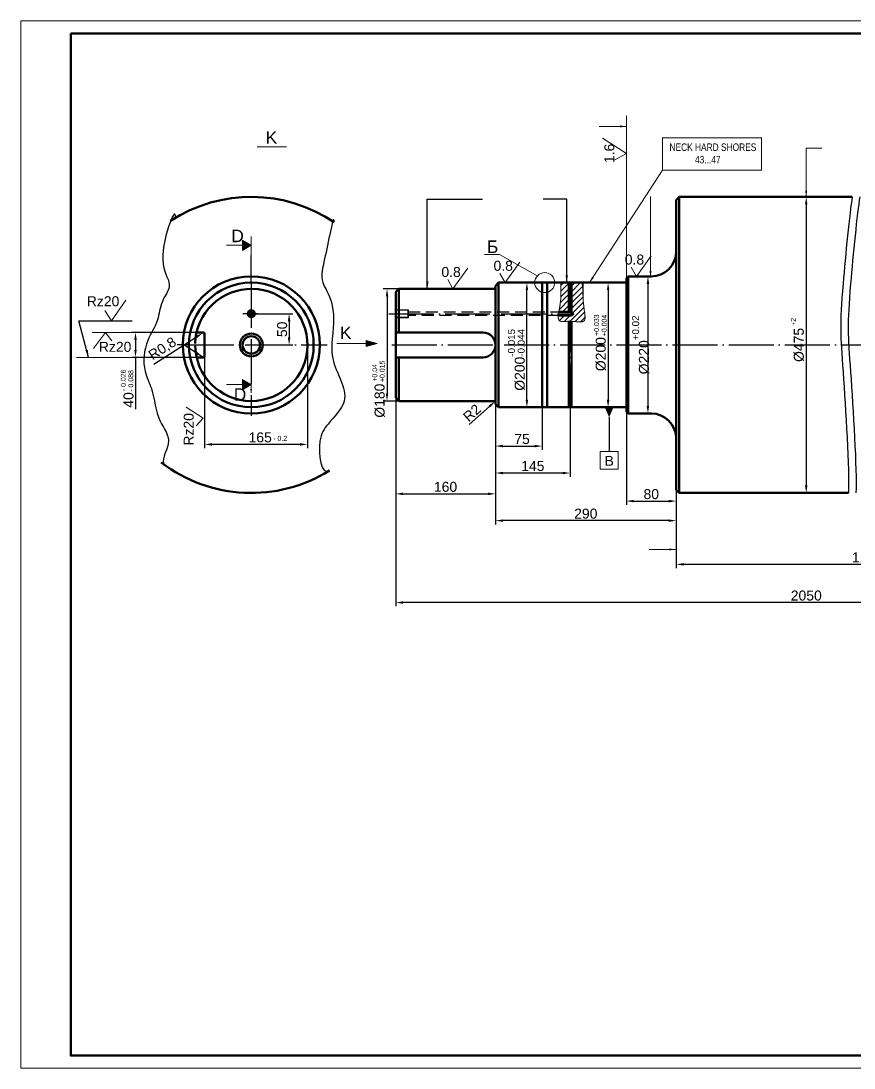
# Model space of a CAD drawing. Header units: millimetres. Extents: x -954 to 34898, y -2134 to 12006.
# Drawn here: x 16702 to 18038, y 483 to 2163 of the extents above; entities that cross this region are included whole.
import ezdxf

# ---------------------------------------------------------------- set-up
doc = ezdxf.new("R2010")
doc.units = ezdxf.units.MM
doc.header["$LTSCALE"] = 3
doc.linetypes.add('ACAD_ISO04W100', pattern=[30, 24, -3, 0, -3])
doc.linetypes.add('DASHED2', pattern=[9.524999999999999, 6.35, -3.175])
for name, color, linetype, lineweight in [('контурная', 7, 'Continuous', 50), ('невидимые', 7, 'DASHED2', 25), ('осевые', 1, 'ACAD_ISO04W100', 25), ('размерные', 7, 'Continuous', 25), ('тонкая', 7, 'Continuous', 20), ('тонкий', 7, 'Continuous', 20)]:
    doc.layers.add(name, color=color, linetype=linetype, lineweight=lineweight)
doc.styles.add('s2v4', font='arial.ttf', dxfattribs={"height": 8})
doc.styles.add('s3v4', font='arial.ttf', dxfattribs={"width": 0.8, "height": 12})
doc.styles.add('s4v4', font='arial.ttf', dxfattribs={"height": 16})
doc.styles.add('s5v4', font='arial.ttf', dxfattribs={"height": 20})
doc.styles.get("Standard").update_dxf_attribs({"font": 'arial.ttf'})
doc.dimstyles.new('s3v4', dxfattribs={"dimtxt": 12, "dimasz": 10, "dimexe": 6, "dimexo": 0, "dimgap": 3, "dimtad": 1, "dimtxsty": 's3v4', "dimcen": 2, "dimclrd": 256, "dimclre": 256, "dimclrt": 256, "dimadec": 0, "dimazin": 0, "dimtfac": 1, "dimtmove": 0, "dimatfit": 3, "dimfxl": 1, "dimlwd": -1, "dimlwe": -1, "dimarcsym": 0})
doc.dimstyles.new('s4v4', dxfattribs={"dimtxt": 16, "dimasz": 12, "dimexe": 6, "dimexo": 0, "dimgap": 3, "dimtad": 1, "dimtxsty": 'Standard', "dimcen": 2.5, "dimadec": 0, "dimazin": 0, "dimtfac": 1, "dimtmove": 0, "dimatfit": 3, "dimfxl": 1, "dimarcsym": 0})

# ---------------------------------------------------------------- blocks, each defined once
blk = doc.blocks.new('*D1402')
at = {"layer": 'Defpoints', "color": 0, "transparency": 16777216}
for p in [(17078.11439667767, 1692.860210498733), (17120.90364601693, 1642.860210498733), (17132.23660223193, 1642.860210498733)]:
    blk.add_point(p, dxfattribs=at)
at = {"layer": 'размерные', "color": 0, "lineweight": -2, "transparency": 16777216}
for p, q in [((17078.11439667767, 1692.860210498733), (17138.23660223193, 1692.860210498733)), ((17132.23660223193, 1680.860210498733), (17132.23660223193, 1654.860210498733)), ((17120.90364601693, 1642.860210498733), (17138.23660223193, 1642.860210498733))]:
    blk.add_line(p, q, dxfattribs=at)
at = {"layer": 'размерные', "color": 0, "transparency": 16777216}
for points in [[(17130.23660223193, 1680.860210498733), (17134.23660223193, 1680.860210498733), (17132.23660223193, 1692.860210498733)], [(17130.23660223193, 1654.860210498733), (17134.23660223193, 1654.860210498733), (17132.23660223193, 1642.860210498733)]]:
    blk.add_solid(points, dxfattribs=at)
at = {"layer": 'размерные', "color": 0, "transparency": 16777216, "insert": (17121.06743442839, 1667.860210498736), "char_height": 16, "attachment_point": 5, "rotation": 90}
blk.add_mtext('50', dxfattribs=at)
blk = doc.blocks.new('*D1403')
at = {"layer": 'Defpoints', "color": 0, "transparency": 16777216}
for p in [(17161.61439667767, 1642.860210498733), (16996.61439667767, 1624.860210498733), (16996.61439667767, 1483.220468311978)]:
    blk.add_point(p, dxfattribs=at)
at = {"layer": 'размерные', "color": 0, "lineweight": -2, "transparency": 16777216}
for p, q in [((17161.61439667767, 1642.860210498733), (17161.61439667767, 1477.220468311978)), ((16996.61439667767, 1624.860210498733), (16996.61439667767, 1477.220468311978)), ((17149.61439667767, 1483.220468311978), (17008.61439667767, 1483.220468311978))]:
    blk.add_line(p, q, dxfattribs=at)
at = {"layer": 'размерные', "color": 0, "transparency": 16777216}
for points in [[(17008.61439667767, 1485.220468311978), (17008.61439667767, 1481.220468311978), (16996.61439667767, 1483.220468311978)], [(17149.61439667767, 1485.220468311978), (17149.61439667767, 1481.220468311978), (17161.61439667767, 1483.220468311978)]]:
    blk.add_solid(points, dxfattribs=at)
at = {"layer": 'размерные', "color": 0, "transparency": 16777216, "insert": (17085.84351212014, 1494.389636115525), "char_height": 16, "attachment_point": 5}
blk.add_mtext('165', dxfattribs=at)
blk = doc.blocks.new('*D1404')
at = {"layer": 'Defpoints', "color": 0, "transparency": 16777216}
for p in [(16993.69124036362, 1662.059525093033), (16994.36598011647, 1662.489323029181)]:
    blk.add_point(p, dxfattribs=at)
at = {"layer": 'размерные', "color": 0, "lineweight": -2, "transparency": 16777216}
for p, q in [((16915.01218923475, 1611.942285593751), (16983.57014407081, 1655.612556050779)), ((16994.36598011647, 1662.489323029181), (16993.69124036362, 1662.059525093033))]:
    blk.add_line(p, q, dxfattribs=at)
at = {"layer": 'размерные', "color": 0, "transparency": 16777216}
blk.add_solid([(16982.49564923044, 1657.299405432914), (16984.64463891119, 1653.925706668645), (16993.69124036362, 1662.059525093033)], dxfattribs=at)
at = {"layer": 'размерные', "color": 0, "transparency": 16777216, "insert": (16929.52049273484, 1636.141041588773), "char_height": 16, "attachment_point": 5, "rotation": 32.49645466843252}
blk.add_mtext('R0,8', dxfattribs=at)
blk = doc.blocks.new('*D1405')
at = {"layer": 'Defpoints', "color": 0, "transparency": 16777216}
for p in [(16983.86475280375, 1662.860210498733), (16885.81530270896, 1622.860210498733), (16983.86475280375, 1622.860210498733)]:
    blk.add_point(p, dxfattribs=at)
at = {"layer": 'размерные', "color": 0, "lineweight": -2, "transparency": 16777216}
for p, q in [((16983.86475280375, 1662.860210498733), (16879.81530270896, 1662.860210498733)), ((16885.81530270896, 1650.860210498733), (16885.81530270896, 1634.860210498733)), ((16983.86475280375, 1622.860210498733), (16879.81530270896, 1622.860210498733)), ((16885.81530270896, 1622.860210498733), (16885.81530270896, 1539.809882538667))]:
    blk.add_line(p, q, dxfattribs=at)
at = {"layer": 'размерные', "color": 0, "transparency": 16777216}
for points in [[(16883.81530270896, 1650.860210498733), (16887.81530270896, 1650.860210498733), (16885.81530270896, 1662.860210498733)], [(16883.81530270896, 1634.860210498733), (16887.81530270896, 1634.860210498733), (16885.81530270896, 1622.860210498733)]]:
    blk.add_solid(points, dxfattribs=at)
at = {"layer": 'размерные', "color": 0, "transparency": 16777216, "insert": (16874.64613490541, 1554.564316372231), "char_height": 16, "attachment_point": 5, "rotation": 90}
blk.add_mtext('40', dxfattribs=at)
blk = doc.blocks.new('*D1406')
at = {"layer": 'Defpoints', "color": 0, "transparency": 16777216}
for p in [(17753.18060353042, 1413.485753759179), (18427.18899339815, 1413.485753759179), (17753.18060353042, 1290.784986281877)]:
    blk.add_point(p, dxfattribs=at)
at = {"layer": 'размерные', "color": 0, "lineweight": -2, "transparency": 16777216}
for p, q in [((17753.18060353042, 1413.485753759179), (17753.18060353042, 1284.784986281877)), ((18427.18899339815, 1413.485753759179), (18427.18899339815, 1284.784986281877)), ((18415.18899339815, 1290.784986281877), (17765.18060353042, 1290.784986281877))]:
    blk.add_line(p, q, dxfattribs=at)
at = {"layer": 'размерные', "color": 0, "transparency": 16777216}
for points in [[(17765.18060353042, 1292.784986281877), (17765.18060353042, 1288.784986281877), (17753.18060353042, 1290.784986281877)], [(18415.18899339815, 1292.784986281877), (18415.18899339815, 1288.784986281877), (18427.18899339815, 1290.784986281877)]]:
    blk.add_solid(points, dxfattribs=at)
at = {"layer": 'размерные', "color": 0, "transparency": 16777216, "insert": (18059.79161960659, 1301.954154085424), "char_height": 16, "attachment_point": 5}
blk.add_mtext('1150', dxfattribs=at)
blk = doc.blocks.new('*D1407')
at = {"layer": 'Defpoints', "color": 0, "transparency": 16777216}
for p in [(17303.18352096914, 1557.860210498735), (18877.18607595943, 1489.468846616996), (17303.18352096914, 1229.477776098182)]:
    blk.add_point(p, dxfattribs=at)
at = {"layer": 'размерные', "color": 0, "lineweight": -2, "transparency": 16777216}
for p, q in [((17303.18352096914, 1557.860210498735), (17303.18352096914, 1223.477776098182)), ((18877.18607595943, 1489.468846616996), (18877.18607595943, 1223.477776098182)), ((18865.18607595943, 1229.477776098182), (17315.18352096914, 1229.477776098182))]:
    blk.add_line(p, q, dxfattribs=at)
at = {"layer": 'размерные', "color": 0, "transparency": 16777216}
for points in [[(17315.18352096914, 1231.477776098182), (17315.18352096914, 1227.477776098182), (17303.18352096914, 1229.477776098182)], [(18865.18607595943, 1231.477776098182), (18865.18607595943, 1227.477776098182), (18877.18607595943, 1229.477776098182)]]:
    blk.add_solid(points, dxfattribs=at)
at = {"layer": 'размерные', "color": 0, "transparency": 16777216, "insert": (17961.8248378193, 1240.646943901729), "char_height": 16, "attachment_point": 5}
blk.add_mtext('2050', dxfattribs=at)
blk = doc.blocks.new('*D1416')
at = {"layer": 'Defpoints', "color": 0, "transparency": 16777216}
for p in [(17856.55625198156, 1880.36021049873), (17856.55625198156, 1405.360210498734), (17961.72512861151, 1405.360210498734)]:
    blk.add_point(p, dxfattribs=at)
at = {"layer": 'размерные', "color": 0, "lineweight": -2, "transparency": 16777216}
for p, q in [((17856.55625198156, 1880.36021049873), (17967.72512861151, 1880.36021049873)), ((17961.72512861151, 1868.36021049873), (17961.72512861151, 1417.360210498734)), ((17856.55625198156, 1405.360210498734), (17967.72512861151, 1405.360210498734))]:
    blk.add_line(p, q, dxfattribs=at)
at = {"layer": 'размерные', "color": 0, "transparency": 16777216}
for points in [[(17959.72512861151, 1868.36021049873), (17963.72512861151, 1868.36021049873), (17961.72512861151, 1880.36021049873)], [(17959.72512861151, 1417.360210498734), (17963.72512861151, 1417.360210498734), (17961.72512861151, 1405.360210498734)]]:
    blk.add_solid(points, dxfattribs=at)
at = {"layer": 'размерные', "color": 0, "transparency": 16777216, "insert": (17950.10848468246, 1642.86021049873), "char_height": 16, "attachment_point": 5, "rotation": 90}
blk.add_mtext('%%c475', dxfattribs=at)
blk = doc.blocks.new('*D1431')
at = {"layer": 'Defpoints', "color": 0, "transparency": 16777216}
for p in [(17605.68511452421, 1742.860210498734), (17601.01844785754, 1542.860210498734), (17643.95312938204, 1542.860210498734)]:
    blk.add_point(p, dxfattribs=at)
at = {"layer": 'размерные', "color": 0, "lineweight": -2, "transparency": 16777216}
for p, q in [((17605.68511452421, 1742.860210498734), (17649.95312938204, 1742.860210498734)), ((17643.95312938204, 1730.860210498734), (17643.95312938204, 1554.860210498734)), ((17601.01844785754, 1542.860210498734), (17649.95312938204, 1542.860210498734))]:
    blk.add_line(p, q, dxfattribs=at)
at = {"layer": 'размерные', "color": 0, "transparency": 16777216}
for points in [[(17641.95312938204, 1730.860210498734), (17645.95312938204, 1730.860210498734), (17643.95312938204, 1742.860210498734)], [(17641.95312938204, 1554.860210498734), (17645.95312938204, 1554.860210498734), (17643.95312938204, 1542.860210498734)]]:
    blk.add_solid(points, dxfattribs=at)
at = {"layer": 'размерные', "color": 0, "transparency": 16777216, "insert": (17632.33648545298, 1628.085156479536), "char_height": 16, "attachment_point": 5, "rotation": 90}
blk.add_mtext('%%c200', dxfattribs=at)
blk = doc.blocks.new('*D1432')
at = {"layer": 'Defpoints', "color": 0, "transparency": 16777216}
for p in [(17312.68297241835, 1732.860210498733), (17289.2715946245, 1552.860210498735), (17321.20365991718, 1552.860210498735)]:
    blk.add_point(p, dxfattribs=at)
at = {"layer": 'размерные', "color": 0, "lineweight": -2, "transparency": 16777216}
for p, q in [((17312.68297241835, 1732.860210498733), (17283.2715946245, 1732.860210498733)), ((17289.2715946245, 1720.860210498733), (17289.2715946245, 1564.860210498735)), ((17321.20365991718, 1552.860210498735), (17283.2715946245, 1552.860210498735))]:
    blk.add_line(p, q, dxfattribs=at)
at = {"layer": 'размерные', "color": 0, "transparency": 16777216}
for points in [[(17287.2715946245, 1720.860210498733), (17291.2715946245, 1720.860210498733), (17289.2715946245, 1732.860210498733)], [(17287.2715946245, 1564.860210498735), (17291.2715946245, 1564.860210498735), (17289.2715946245, 1552.860210498735)]]:
    blk.add_solid(points, dxfattribs=at)
at = {"layer": 'размерные', "color": 0, "transparency": 16777216, "insert": (17277.65495069544, 1553.425397300605), "char_height": 16, "attachment_point": 5, "rotation": 90}
blk.add_mtext('%%c180', dxfattribs=at)
blk = doc.blocks.new('*D1433')
at = {"layer": 'Defpoints', "color": 0, "transparency": 16777216}
for p in [(17463.18060353042, 1547.860210498734), (17538.18060353042, 1542.860210498734), (17538.18060353042, 1480.587100915976)]:
    blk.add_point(p, dxfattribs=at)
at = {"layer": 'размерные', "color": 0, "lineweight": -2, "transparency": 16777216}
for p, q in [((17463.18060353042, 1547.860210498734), (17463.18060353042, 1474.587100915976)), ((17538.18060353042, 1542.860210498734), (17538.18060353042, 1474.587100915976)), ((17475.18060353042, 1480.587100915976), (17526.18060353042, 1480.587100915976))]:
    blk.add_line(p, q, dxfattribs=at)
at = {"layer": 'размерные', "color": 0, "transparency": 16777216}
for points in [[(17475.18060353042, 1482.587100915976), (17475.18060353042, 1478.587100915976), (17463.18060353042, 1480.587100915976)], [(17526.18060353042, 1482.587100915976), (17526.18060353042, 1478.587100915976), (17538.18060353042, 1480.587100915976)]]:
    blk.add_solid(points, dxfattribs=at)
at = {"layer": 'размерные', "color": 0, "transparency": 16777216, "insert": (17505.83592038864, 1491.723526563998), "char_height": 16, "attachment_point": 5}
blk.add_mtext('75', dxfattribs=at)
blk = doc.blocks.new('*D1434')
at = {"layer": 'Defpoints', "color": 0, "transparency": 16777216}
for p in [(17463.18060353042, 1476.780873475836), (17303.18352096914, 1457.184181906447), (17463.18060353042, 1403.889587563764)]:
    blk.add_point(p, dxfattribs=at)
at = {"layer": 'размерные', "color": 0, "lineweight": -2, "transparency": 16777216}
for p, q in [((17463.18060353042, 1476.780873475836), (17463.18060353042, 1397.889587563764)), ((17303.18352096914, 1457.184181906447), (17303.18352096914, 1397.889587563764)), ((17315.18352096914, 1403.889587563764), (17451.18060353042, 1403.889587563764))]:
    blk.add_line(p, q, dxfattribs=at)
at = {"layer": 'размерные', "color": 0, "transparency": 16777216}
for points in [[(17315.18352096914, 1405.889587563764), (17315.18352096914, 1401.889587563764), (17303.18352096914, 1403.889587563764)], [(17451.18060353042, 1405.889587563764), (17451.18060353042, 1401.889587563764), (17463.18060353042, 1403.889587563764)]]:
    blk.add_solid(points, dxfattribs=at)
at = {"layer": 'размерные', "color": 0, "transparency": 16777216, "insert": (17383.18206224978, 1415.058755367311), "char_height": 16, "attachment_point": 5}
blk.add_mtext('160', dxfattribs=at)
blk = doc.blocks.new('*D1435')
at = {"layer": 'Defpoints', "color": 0, "transparency": 16777216}
for p in [(17461.1073625922, 1550.937457678328), (17462.59481709279, 1552.274424061108)]:
    blk.add_point(p, dxfattribs=at)
at = {"layer": 'размерные', "color": 0, "lineweight": -2, "transparency": 16777216}
blk.add_line((17421.21598391196, 1515.081952695236), (17453.67009008925, 1544.252625764453), dxfattribs=at)
at = {"layer": 'размерные', "color": 0, "transparency": 16777216}
blk.add_solid([(17452.33312370647, 1545.740080265045), (17455.00705647202, 1542.765171263863), (17462.59481709279, 1552.274424061108)], dxfattribs=at)
at = {"layer": 'размерные', "color": 0, "transparency": 16777216, "insert": (17425.60547081295, 1533.861741068063), "char_height": 16, "attachment_point": 5, "rotation": 41.95010445930217}
blk.add_mtext('R2', dxfattribs=at)
blk = doc.blocks.new('*D1436')
at = {"layer": 'Defpoints', "color": 0, "transparency": 16777216}
for p in [(17463.18060353042, 1397.889587563764), (17753.18060353042, 1381.807100182828), (17463.18060353042, 1360.930789334514)]:
    blk.add_point(p, dxfattribs=at)
at = {"layer": 'размерные', "color": 0, "lineweight": -2, "transparency": 16777216}
for p, q in [((17463.18060353042, 1397.889587563764), (17463.18060353042, 1354.930789334514)), ((17753.18060353042, 1381.807100182828), (17753.18060353042, 1354.930789334514)), ((17741.18060353042, 1360.930789334514), (17475.18060353042, 1360.930789334514))]:
    blk.add_line(p, q, dxfattribs=at)
at = {"layer": 'размерные', "color": 0, "transparency": 16777216}
for points in [[(17475.18060353042, 1362.930789334514), (17475.18060353042, 1358.930789334514), (17463.18060353042, 1360.930789334514)], [(17741.18060353042, 1362.930789334514), (17741.18060353042, 1358.930789334514), (17753.18060353042, 1360.930789334514)]]:
    blk.add_solid(points, dxfattribs=at)
at = {"layer": 'размерные', "color": 0, "transparency": 16777216, "insert": (17608.18060353042, 1372.099957138061), "char_height": 16, "attachment_point": 5}
blk.add_mtext('290', dxfattribs=at)
blk = doc.blocks.new('*D1437')
at = {"layer": 'Defpoints', "color": 0, "transparency": 16777216}
for p in [(17673.18060353042, 1535.860210498736), (17753.18060353042, 1451.610210498736), (17753.18060353042, 1392.257353186244)]:
    blk.add_point(p, dxfattribs=at)
at = {"layer": 'размерные', "color": 0, "lineweight": -2, "transparency": 16777216}
for p, q in [((17673.18060353042, 1535.860210498736), (17673.18060353042, 1386.257353186244)), ((17753.18060353042, 1451.610210498736), (17753.18060353042, 1386.257353186244)), ((17685.18060353042, 1392.257353186244), (17741.18060353042, 1392.257353186244))]:
    blk.add_line(p, q, dxfattribs=at)
at = {"layer": 'размерные', "color": 0, "transparency": 16777216}
for points in [[(17685.18060353042, 1394.257353186244), (17685.18060353042, 1390.257353186244), (17673.18060353042, 1392.257353186244)], [(17741.18060353042, 1394.257353186244), (17741.18060353042, 1390.257353186244), (17753.18060353042, 1392.257353186244)]]:
    blk.add_solid(points, dxfattribs=at)
at = {"layer": 'размерные', "color": 0, "transparency": 16777216, "insert": (17713.18060353042, 1403.426520989791), "char_height": 16, "attachment_point": 5}
blk.add_mtext('80', dxfattribs=at)
blk = doc.blocks.new('*D1442')
at = {"layer": 'Defpoints', "color": 0, "transparency": 16777216}
for p in [(17513.64501347307, 1742.860210498734), (17515.93100663786, 1742.860210498734), (17515.93100663786, 1542.860210498734)]:
    blk.add_point(p, dxfattribs=at)
at = {"layer": 'размерные', "color": 0, "lineweight": -2, "transparency": 16777216}
for p, q in [((17515.93100663786, 1742.860210498734), (17507.64501347307, 1742.860210498734)), ((17513.64501347307, 1554.860210498734), (17513.64501347307, 1730.860210498734)), ((17515.93100663786, 1542.860210498734), (17507.64501347307, 1542.860210498734))]:
    blk.add_line(p, q, dxfattribs=at)
at = {"layer": 'размерные', "color": 0, "transparency": 16777216}
for points in [[(17511.64501347307, 1730.860210498734), (17515.64501347307, 1730.860210498734), (17513.64501347307, 1742.860210498734)], [(17511.64501347307, 1554.860210498734), (17515.64501347307, 1554.860210498734), (17513.64501347307, 1542.860210498734)]]:
    blk.add_solid(points, dxfattribs=at)
at = {"layer": 'размерные', "color": 0, "transparency": 16777216, "insert": (17497.01954735211, 1618.847342410718), "char_height": 16, "attachment_point": 5, "rotation": 90}
blk.add_mtext('%%C200{\\H0.7x;\\S-0.015^ -0.044;}', dxfattribs=at)
blk = doc.blocks.new('*D1443')
at = {"layer": 'Defpoints', "color": 0, "transparency": 16777216}
for p in [(17707.82835391288, 1752.860210498732), (17707.82835391288, 1532.860210498736), (17707.82835391288, 1532.860210498736)]:
    blk.add_point(p, dxfattribs=at)
at = {"layer": 'размерные', "color": 0, "lineweight": -2, "transparency": 16777216}
for p, q in [((17707.82835391288, 1752.860210498732), (17701.82835391288, 1752.860210498732)), ((17707.82835391288, 1740.860210498732), (17707.82835391288, 1544.860210498736)), ((17707.82835391288, 1532.860210498736), (17701.82835391288, 1532.860210498736))]:
    blk.add_line(p, q, dxfattribs=at)
at = {"layer": 'размерные', "color": 0, "transparency": 16777216}
for points in [[(17705.82835391288, 1740.860210498732), (17709.82835391288, 1740.860210498732), (17707.82835391288, 1752.860210498732)], [(17705.82835391288, 1544.860210498736), (17709.82835391288, 1544.860210498736), (17707.82835391288, 1532.860210498736)]]:
    blk.add_solid(points, dxfattribs=at)
at = {"layer": 'размерные', "color": 0, "transparency": 16777216, "insert": (17696.21170998382, 1642.860210498737), "char_height": 16, "attachment_point": 5, "rotation": 90}
blk.add_mtext('%%C220{\\H0.7x;\\S+0.02^ ;}', dxfattribs=at)
blk = doc.blocks.new('*D1446')
at = {"layer": 'Defpoints', "color": 0, "transparency": 16777216}
for p in [(17583.18060353042, 1542.860210498734), (17463.18060353042, 1448.243037255934), (17463.18060353042, 1437.3352305198)]:
    blk.add_point(p, dxfattribs=at)
at = {"layer": 'размерные', "color": 0, "lineweight": -2, "transparency": 16777216}
for p, q in [((17583.18060353042, 1542.860210498734), (17583.18060353042, 1431.3352305198)), ((17463.18060353042, 1448.243037255934), (17463.18060353042, 1431.3352305198)), ((17571.18060353042, 1437.3352305198), (17475.18060353042, 1437.3352305198))]:
    blk.add_line(p, q, dxfattribs=at)
at = {"layer": 'размерные', "color": 0, "transparency": 16777216}
for points in [[(17475.18060353042, 1439.3352305198), (17475.18060353042, 1435.3352305198), (17463.18060353042, 1437.3352305198)], [(17571.18060353042, 1439.3352305198), (17571.18060353042, 1435.3352305198), (17583.18060353042, 1437.3352305198)]]:
    blk.add_solid(points, dxfattribs=at)
at = {"layer": 'размерные', "color": 0, "transparency": 16777216, "insert": (17523.18060353042, 1448.504398323347), "char_height": 16, "attachment_point": 5}
blk.add_mtext('145', dxfattribs=at)

msp = doc.modelspace()

# ---------------------------------------------------------------- hatches: boundary and pattern name
at = {"layer": 'тонкая'}
h = msp.add_hatch(color=256, dxfattribs=at)
h.paths.add_polyline_path([(17057.30218482888, 1811.01246610575), (17057.30218482888, 1802.749306742155), (17071.61439667767, 1802.749306742155)])
h.paths.add_polyline_path([(17057.30218482888, 1802.749306742155), (17057.30218482888, 1794.48614737856), (17071.61439667767, 1802.749306742155)])
h = msp.add_hatch(dxfattribs=at)
h.set_pattern_fill('ANSI31', color=256, scale=2, style=0)
h.set_pattern_definition([(45, (12400.95339372229, 3728.106585958503), (-4.490128060534576, 4.490128060534577), [])])
h.paths.add_polyline_path([(17585.18060353042, 1742.860210498734), (17602.35178119088, 1742.860210498734), (17604.01844785754, 1715.334463226514), (17606.7342661131, 1691.469489847774), (17606.46164626408, 1683.251696867633), (17600.6283657625, 1679.850078845385), (17585.18060353041, 1680.680924558329), (17568.07469003329, 1680.680924558329), (17565.1091581801, 1682.457019575486), (17565.1091581801, 1689.860210498733), (17585.18060353042, 1689.860210498733), (17588.18060353042, 1692.860210498732), (17585.18060353042, 1695.860210498734)])
h.paths.add_polyline_path([(17568.30189843367, 1730.32541514194), (17568.07157832271, 1741.488733648931), (17566.59448273602, 1742.860210498734), (17568.19699987833, 1742.860210498734), (17581.18060353042, 1742.860210498734), (17581.18060353042, 1695.860210498732), (17565.5407387774, 1695.860210498732), (17565.91331667324, 1701.039932175501), (17567.18318720745, 1709.533522134281), (17567.85189686701, 1716.493703161371)], flags=17)
h = msp.add_hatch(color=256, dxfattribs=at)
h.paths.add_polyline_path([(17273.27580887506, 1645.118387218371), (17255.88914400186, 1645.118387218371), (17255.88914400186, 1640.459644406526)])
h.paths.add_polyline_path([(17255.88914400186, 1649.777130030216), (17255.88914400186, 1645.118387218371), (17273.27580887506, 1645.11838721837)])
h = msp.add_hatch(color=256, dxfattribs=at)
h.paths.add_polyline_path([(17057.30218482888, 1587.454895286465), (17057.30218482888, 1579.19173592287), (17071.61439667767, 1579.19173592287)])
h.paths.add_polyline_path([(17057.30218482888, 1579.19173592287), (17057.30218482888, 1570.928576559276), (17071.61439667767, 1579.19173592287)])
h = msp.add_hatch(color=256, dxfattribs=at)
h.paths.add_polyline_path([(17645.59198066054, 1543.014389126055), (17652.59198066054, 1543.014389126055), (17645.59198066054, 1526.586273395244)])
h.paths.add_polyline_path([(17638.59198066054, 1543.014389126055), (17645.59198066054, 1543.014389126055), (17645.59198066054, 1526.586273395243)])

# ---------------------------------------------------------------- linework, layer by layer
at = {"layer": 'контурная'}
for p, q in [((17758.18060353042, 1880.360210498732), (17758.18060353042, 1642.860210498732)), ((17753.18060353042, 1788.964506935102), (17753.18060353042, 1642.860210498734)), ((17676.18060353042, 1752.860210498732), (17676.18060353042, 1642.860210498732)), ((17308.18352096914, 1732.860210498733), (17303.18352096914, 1727.860210498733)), ((17461.18060353042, 1732.860210498733), (17308.18352096914, 1732.860210498733)), ((17308.18352096914, 1732.860210498733), (17308.18352096914, 1662.860210498734)), ((17468.18060353042, 1742.860210498734), (17463.18060353042, 1737.860210498734)), ((17463.18060353042, 1737.860210498734), (17463.18060353042, 1734.860210498733)), ((17463.18060353042, 1734.860210498733), (17463.18060353042, 1550.860210498735)), ((17673.18060353042, 1742.860210498734), (17468.18060353042, 1742.860210498734)), ((17468.18060353042, 1742.860210498734), (17468.18060353042, 1642.860210498734)), ((17538.18060353042, 1742.860210498734), (17538.18060353042, 1642.860210498733)), ((17581.18060353042, 1742.860210498734), (17581.18060353042, 1695.860210498732)), ((17585.18060353042, 1742.860210498734), (17585.18060353042, 1689.860210498732)), ((17303.18352096914, 1727.860210498733), (17303.18352096914, 1642.860210498734)), ((17585.18060353042, 1689.860210498732), (17564.14034250242, 1689.860210498732)), ((17565.01727834193, 1695.860210498732), (17585.18060353042, 1695.860210498733)), ((17581.18060353042, 1680.791505778527), (17581.18060353042, 1642.860210498732)), ((17585.18060353042, 1695.860210498733), (17588.18060353042, 1692.860210498732)), ((17588.18060353042, 1692.860210498732), (17585.18060353042, 1689.860210498732)), ((17585.18060353042, 1680.680943363516), (17585.18060353042, 1642.860210498732)), ((16983.86475280375, 1662.860210498733), (16994.61439667767, 1662.860210498733)), ((16996.61439667767, 1624.860210498733), (16996.61439667767, 1660.860210498733)), ((17308.18352096914, 1662.860210498734), (17303.18352096914, 1662.860210498734)), ((17443.18060353042, 1662.860210498734), (17308.18352096914, 1662.860210498734)), ((17303.18352096914, 1557.860210498735), (17303.18352096914, 1642.860210498734)), ((17468.18060353042, 1542.860210498734), (17468.18060353042, 1642.860210498734)), ((17538.18060353042, 1542.860210498734), (17538.18060353042, 1642.860210498734)), ((17581.18060353042, 1542.860210498734), (17581.18060353042, 1642.860210498734)), ((17585.18060353042, 1542.860210498734), (17585.18060353042, 1642.860210498734)), ((17676.18060353042, 1532.860210498736), (17676.18060353042, 1642.860210498736)), ((17753.18060353042, 1496.755914062366), (17753.18060353042, 1642.860210498734)), ((17758.18060353042, 1405.360210498736), (17758.18060353042, 1642.860210498736)), ((16983.86475280375, 1622.860210498733), (16994.61439667767, 1622.860210498733)), ((17443.18060353042, 1622.860210498734), (17303.18352096914, 1622.860210498734)), ((17308.18352096915, 1622.860210498734), (17308.18352096914, 1552.860210498735)), ((17308.18352096914, 1552.860210498735), (17303.18352096914, 1557.860210498735)), ((17461.18060353042, 1552.860210498735), (17308.18352096914, 1552.860210498735)), ((17463.18060353042, 1547.860210498734), (17463.18060353042, 1550.860210498735)), ((17468.18060353042, 1542.860210498734), (17463.18060353042, 1547.860210498734)), ((17673.18060353042, 1542.860210498734), (17468.18060353042, 1542.860210498734))]:
    msp.add_line(p, q, dxfattribs=at)
msp.add_lwpolyline([(16782.06798572313, 2142.651800843379), (19058.06798572313, 2142.651800843379), (19058.06798572313, 502.6518008433786), (16782.06798572313, 502.6518008433786), (16782.06798572313, 2142.651800843379)], close=True, dxfattribs=at)
for points in [[(17796.79705140906, 1880.360210498732), (17758.18060353042, 1880.360210498732), (17753.18060353042, 1875.360210498732), (17753.18060353042, 1792.860210498732, -0.4142135623730951), (17713.18060353042, 1752.860210498732), (17676.18060353042, 1752.860210498732), (17673.18060353042, 1749.860210498732), (17673.18060353042, 1642.860210498734)], [(18029.37268073947, 1405.360210498733), (17758.18060353042, 1405.360210498736), (17753.18060353042, 1410.360210498736), (17753.18060353042, 1492.860210498736, 0.4142135623730951), (17713.18060353042, 1532.860210498736), (17676.18060353042, 1532.860210498736), (17673.18060353042, 1535.860210498736), (17673.18060353042, 1642.860210498734)]]:
    msp.add_lwpolyline(points, format="xyb", dxfattribs=at)
for points in [[(18035.52269541212, 1880.360210498731), (17796.79705140906, 1880.360210498732)], [(17753.18060353042, 1788.964506935102), (17753.18060353042, 1792.860210498719)], [(17546.18060353042, 1742.860210498734), (17546.18060353042, 1642.860210498733)], [(17546.18060353042, 1542.860210498734), (17546.18060353042, 1642.860210498734)], [(17753.18060353042, 1496.755914062366), (17753.18060353042, 1492.860210498749)]]:
    msp.add_lwpolyline(points, dxfattribs=at)
for centre, radius in [((17071.61439667767, 1642.860210498733), 110), ((17071.61439667767, 1642.860210498733), 100), ((17071.61439667767, 1692.860210498733), 5.5), ((17071.61439667767, 1692.860210498733), 3), ((17071.61439667767, 1642.860210498733), 18.37), ((17071.61439667767, 1642.860210498733), 14)]:
    msp.add_circle(centre, radius, dxfattribs=at)
for centre, radius, start, end in [((17071.61439667767, 1642.860210498733), 237.5, 55.93305183273921, 123.0079703667139), ((17071.61439667767, 1642.860210498733), 90, 180, 178.5622491676451), ((17461.18060353042, 1734.860210498733), 2, 270, 1.126571957173693e-12), ((16994.61439667767, 1660.860210498733), 2, 0, 90), ((17443.18060353042, 1642.860210498734), 20, 270, 90), ((16994.61439667767, 1624.860210498733), 2, 270, 0), ((17461.18060353042, 1550.860210498735), 2, 359.9999999999978, 90), ((17071.61439667767, 1642.860210498733), 237.5, 232.5518561247162, 301.8876884618796)]:
    msp.add_arc(centre, radius, start, end, dxfattribs=at)
at = {"layer": 'невидимые'}
for p, q in [((17303.18352096914, 1699.360210498734), (17323.18352096914, 1699.360210498734)), ((17323.18352096914, 1698.360210498734), (17303.18352096914, 1698.360210498734)), ((17323.18352096914, 1699.360210498734), (17323.18352096914, 1686.360210498734)), ((17323.18352096914, 1687.360210498734), (17323.18352096914, 1698.360210498734)), ((17303.18352096914, 1686.360210498734), (17303.18352096914, 1687.360210498734)), ((17303.18352096914, 1687.360210498734), (17323.18352096914, 1687.360210498734)), ((17323.18352096914, 1686.360210498734), (17303.18352096914, 1686.360210498734)), ((17323.18352096914, 1692.860210498734), (17323.18352096914, 1695.860210498734)), ((17323.18352096914, 1695.860210498734), (17565.01727834193, 1695.860210498732)), ((17564.14034250242, 1689.860210498732), (17323.18352096914, 1689.860210498732)), ((17581.18060353042, 1695.860210498732), (17585.18060353042, 1695.860210498732)), ((17585.18060353042, 1695.860210498732), (17588.18060353042, 1692.860210498732)), ((17588.18060353042, 1692.860210498732), (17585.18060353042, 1692.860210498732))]:
    msp.add_line(p, q, dxfattribs=at)
at = {"layer": 'осевые'}
for p, q in [((17071.61439667767, 1742.860210498733), (17071.61439667767, 1786.18793303444)), ((17071.61439667767, 1742.190762979115), (17071.61439667767, 1529.043949055553)), ((17583.18060353042, 1744.308251800034), (17583.18060353042, 1695.860210498732)), ((17292.25940519408, 1692.860210498734), (17585.18060353042, 1692.860210498733)), ((17583.18060353042, 1680.765103910578), (17583.18060353042, 1642.860210498732)), ((16971.61439667767, 1642.860210498733), (16952.65410777502, 1642.860210498733)), ((16971.61439667767, 1642.860210498733), (17193.14806300745, 1642.860210498733)), ((17296.93337998965, 1642.860210498734), (18027.20909094088, 1642.860210498734)), ((17583.18060353042, 1541.268078394693), (17583.18060353042, 1642.860210498734)), ((18027.20909094088, 1642.860210498734), (18885.67138946395, 1642.860210498734))]:
    msp.add_line(p, q, dxfattribs=at)
msp.add_lwpolyline([(17081.80811819483, 1692.860210498733), (17057.90943904986, 1692.860210498733)], dxfattribs=at)
at = {"layer": 'размерные'}
msp.add_line((17645.56835243979, 1526.724454783716), (17645.56835243979, 1471.565504263392), dxfattribs=at)
for points, start_tangent, end_tangent in [([(16949.92164895145, 1846.813943366856), (16930.01231517966, 1772.511298185693), (16939.7988145951, 1735.98758513903), (16928.95997598044, 1712.743620719609), (16920.953940815, 1682.864690715025), (16905.59915265038, 1649.936241233034), (16901.2601709242, 1600.341453162018), (16911.31104139625, 1572.726913494202), (16925.3074251494, 1520.491698205191), (16938.45922552398, 1484.357423650856), (16933.8955898545, 1449.36659239415)], (0.0354646825188184, 0.9993709302825652), (0.817500368705976, -0.5759280746461257)), ([(17204.6526873031, 1839.60131761025), (17190.2977139524, 1786.027827724138), (17186.51355880985, 1742.774736523022), (17197.1590594396, 1719.945386750218), (17202.194638548, 1662.388454166568), (17202.194638548, 1621.020932998088), (17220.45824909722, 1552.860210498735), (17194.62214495, 1515.962429858901), (17181.66606452273, 1488.178025719945), (17197.07515522389, 1441.202460672427), (17197.07517248592, 1441.202471411952)], (-0.02062424728552145, 0.9997872975907954), (0.8314870502132221, 0.5555441344553239))]:
    msp.add_spline(points, degree=3, dxfattribs=dict(at, start_tangent=start_tangent, end_tangent=end_tangent))
for points in [[(18035.5481264667, 1880.521253715242), (18031.44811504666, 1854.609407098331), (18014.20550270676, 1682.696530575823), (18017.94580331563, 1647.934876088381), (18031.26188971538, 1441.295270456768), (18029.37268073946, 1405.360210498733)], [(18047.5481264667, 1880.521253715242), (18043.44811504666, 1854.609407098331), (18026.20550270676, 1682.696530575823), (18029.94580331563, 1647.934876088381), (18043.26188971538, 1441.295270456768), (18041.37268073946, 1405.360210498733)]]:
    msp.add_open_spline(points, degree=3, knots=[45.93981491284109, 45.93981491284109, 45.93981491284109, 45.93981491284109, 140.1153814564039, 282.3818376847061, 416.1845057628889, 416.1845057628889, 416.1845057628889, 416.1845057628889], dxfattribs=at)
at = {"layer": 'тонкая'}
for p, q in [((17673.18060353042, 1986.368226264821), (17673.18060353042, 2010.630964762009)), ((17673.18060353042, 1749.860210498732), (17673.18060353042, 1986.368226264821)), ((17081.14896523755, 1960.739052006143), (17127.91822316356, 1960.739052006143)), ((17071.61439667767, 1776.648364037579), (17071.61439667767, 1816.648364037579)), ((17071.61439667767, 1816.648364037579), (17071.61439667767, 1776.648364037579)), ((17071.61439667767, 1802.749306742155), (17031.61439667767, 1802.749306742155)), ((16879.81530270896, 1662.860210498733), (16816.45378358482, 1662.860210498733)), ((17208.58913438845, 1645.118387218371), (17256.58913438845, 1645.118387218371)), ((16879.81530270896, 1622.860210498733), (16791.1351580201, 1622.860210498733)), ((17071.61439667767, 1600.185145391026), (17071.61439667767, 1566.198718753629)), ((17071.61439667767, 1579.19173592287), (17031.61439667767, 1579.19173592287))]:
    msp.add_line(p, q, dxfattribs=at)
for points in [[(16702.06798572313, 2162.651800843379), (19078.06798572313, 2162.651800843379), (19078.06798572313, 482.6518008433786), (16702.06798572313, 482.6518008433786), (16702.06798572313, 2162.651800843379)], [(17634.80651183833, 1974.839128571526), (17673.18060353042, 1950.232243257185), (17653.85133428009, 1939.07248445227)], [(17071.61439667767, 1802.749306742155), (17057.30218482888, 1811.01246610575), (17057.30218482888, 1802.749306742155)], [(17071.61439667767, 1802.749306742155), (17057.30218482888, 1794.48614737856), (17057.30218482888, 1802.749306742155)], [(17445.41179843915, 1787.805970973543), (17469.73100232027, 1787.805970973543), (17530.31931232986, 1753.459889117428)], [(17712.82302158941, 1785.861049507873), (17689.2652502389, 1752.860210498732), (17680.73704219014, 1767.631500136712)], [(17418.66562237086, 1765.861049507875), (17395.10785102035, 1732.860210498734), (17386.57964297158, 1747.631500136714)], [(17502.31139470662, 1775.861049507875), (17478.75362335612, 1742.860210498734), (17470.22541530735, 1757.631500136715)], [(16870.09211432409, 1714.425012371555), (16847.56603645893, 1681.348725504573), (16836.82302460341, 1697.914816889727)], [(16818.49497630628, 1636.890013525199), (16837.66372817244, 1662.860210498733), (16847.69331639563, 1649.460365215804)], [(17273.27580887506, 1645.118387218371), (17255.88914400186, 1649.777130030216), (17255.88914400186, 1645.118387218371)], [(17273.27580887506, 1645.118387218371), (17255.88914400186, 1640.459644406526), (17255.88914400186, 1645.11838721837)], [(17071.61439667767, 1579.19173592287), (17057.30218482888, 1587.454895286465), (17057.30218482888, 1579.19173592287)], [(17071.61439667767, 1579.19173592287), (17057.30218482888, 1570.928576559276), (17057.30218482888, 1579.19173592287)], [(16967.34662894782, 1542.984558371949), (16994.61439667767, 1525.488102701578), (16982.99188222576, 1513.215612558987)]]:
    msp.add_lwpolyline(points, dxfattribs=at)
for points in [[(17731.28186543701, 1975.076004573927), (17889.81035750761, 1975.076004573927), (17889.81035750761, 1923.196867042891), (17731.28186543701, 1923.196867042891)], [(17659.97332723075, 1472.084260303129), (17631.43961466163, 1472.084260303129), (17631.43961466163, 1443.550547734014), (17659.97332723075, 1443.550547734014)]]:
    msp.add_lwpolyline(points, close=True, dxfattribs=at)
msp.add_circle((17542.30458717778, 1742.860210498733), 16, dxfattribs=at)
for points, knots in [([(17602.06843995786, 1742.860210498734), (17603.67989821291, 1736.86326856426), (17602.94925561245, 1701.345389626123), (17612.60748330288, 1675.56910029245), (17584.65106648124, 1682.190083217774), (17558.06793396107, 1677.928198661424), (17569.10546020131, 1701.670281089612), (17568.32221169372, 1737.566035846718), (17568.19699987833, 1742.860210498734)], [11.45164672067114, 11.45164672067114, 11.45164672067114, 11.45164672067114, 32.96282901705729, 62.06870472020557, 85.27495539241806, 98.82611463097703, 131.7284091529626, 150.5638827813503, 150.5638827813503, 150.5638827813503, 150.5638827813503]), ([(17603.94879599905, 1741.487773963519), (17603.92835466533, 1741.039336463322), (17603.90837204136, 1740.558992912662), (17603.85073817686, 1739.031078647073), (17603.81540253038, 1737.896698529494), (17603.72618180482, 1734.217387254596), (17603.68907772221, 1731.39643185181), (17603.69868618668, 1726.004696889219), (17603.72995776284, 1723.498745401958), (17603.8595492904, 1718.725202044822), (17603.95024833098, 1716.461184276102), (17604.18810224748, 1712.342486639903), (17604.32701549209, 1710.474538192763), (17604.66510632326, 1706.904488647435), (17604.86118623672, 1705.196449339537), (17605.27588932939, 1701.934742409061), (17605.49411327273, 1700.382052566332), (17606.13169753438, 1695.964033864944), (17606.5337517427, 1693.337692230555), (17606.89934795302, 1689.956389273072), (17606.98134264885, 1688.940746125181), (17607.08448644118, 1685.920075927382), (17606.91310172112, 1684.23505431585), (17606.20266940469, 1682.651000301953), (17606.04958575433, 1682.377381069918), (17605.76346016688, 1681.966915719373), (17605.64326555753, 1681.816738730427), (17605.37794233189, 1681.527683109608), (17605.23447987968, 1681.390997959791), (17604.95643198544, 1681.16021835337), (17604.82531345735, 1681.063593210469), (17604.53881783484, 1680.876542765419), (17604.38591498293, 1680.788047848617), (17603.91340085741, 1680.54612866936), (17603.57017984293, 1680.411081504035), (17602.89337971176, 1680.204257932793), (17602.56897114263, 1680.124984275669), (17601.89450024297, 1679.994143915091), (17601.54153452953, 1679.942010835995), (17600.63349245341, 1679.84194399969), (17600.05860864074, 1679.805881959214), (17598.85871389539, 1679.772964001063), (17598.23055497859, 1679.776146274615), (17596.26615004304, 1679.829927652518), (17594.85999081835, 1679.924912399325), (17591.91031364599, 1680.16090357123), (17590.36994355483, 1680.301737633943), (17587.39045350707, 1680.543770051694), (17585.95687698349, 1680.647308074757), (17583.27567357514, 1680.772071617679), (17582.02835145544, 1680.802062144103), (17579.55951675942, 1680.77518594979), (17578.3388931088, 1680.722233162566), (17575.45619993566, 1680.57047866619), (17573.83366978687, 1680.46154760664), (17571.66473759939, 1680.405118989119), (17571.00098167276, 1680.402054673941), (17569.93843777314, 1680.439947888911), (17569.51612137691, 1680.46890189571), (17568.39497318549, 1680.595067666013), (17567.75998561469, 1680.726518930692), (17566.85476249821, 1681.056084852493), (17566.53944451356, 1681.209268996234), (17566.03800183733, 1681.525841233025), (17565.8426666147, 1681.674251168577), (17565.48620380997, 1681.999214866277), (17565.32050606366, 1682.179956522564), (17564.803041262, 1682.852775828059), (17564.52970913969, 1683.426622657883), (17564.24132056112, 1684.42825136728), (17564.16429742001, 1684.796002304761), (17564.05192129234, 1685.568604436721), (17564.01616747594, 1685.97677291283), (17563.95515185382, 1687.444888946741), (17564.01259856557, 1688.604274357078), (17564.27370983519, 1691.171630537156), (17564.47676502373, 1692.576289530291), (17564.96997631519, 1695.623831413775), (17565.26007331897, 1697.264370110691), (17566.29343113113, 1703.204156335031), (17567.10565036965, 1708.03656263234), (17568.10529173323, 1718.832167564746), (17568.28678304462, 1724.822051863573), (17568.31398625169, 1734.6801072615), (17568.20518603219, 1738.729659176745), (17568.0715783227, 1741.488733648976)], [12.94464310737956, 12.94464310737956, 12.94464310737956, 12.94464310737956, 14.28361791549604, 14.28361791549604, 16.96156753172899, 16.96156753172899, 22.31746676419489, 22.31746676419489, 26.59048190376908, 26.59048190376908, 30.40264498780965, 30.40264498780965, 33.6986107471071, 33.6986107471071, 36.99457650640454, 36.99457650640454, 40.29054226570199, 40.29054226570199, 46.88247378429688, 46.88247378429688, 50.03651028295339, 50.03651028295339, 57.01282173492853, 57.01282173492853, 58.60257965875705, 58.60257965875705, 59.62329336328276, 59.62329336328276, 60.64400706780846, 60.64400706780846, 61.49991454836954, 61.49991454836954, 62.35582202893062, 62.35582202893062, 64.06763699005278, 64.06763699005278, 65.45271417183106, 65.45271417183106, 66.83779135360935, 66.83779135360935, 68.8474350093697, 68.8474350093697, 70.85707866513006, 70.85707866513006, 74.87636597665077, 74.87636597665077, 78.89565328817149, 78.89565328817149, 82.48714532254172, 82.48714532254172, 85.59960912590402, 85.59960912590402, 88.71207292926633, 88.71207292926633, 93.18580395737492, 93.18580395737492, 95.29141281837997, 95.29141281837997, 96.80027941615904, 96.80027941615904, 99.4876819089452, 99.4876819089452, 101.1966741861252, 101.1966741861252, 102.4694522438218, 102.4694522438218, 103.7422303015184, 103.7422303015184, 106.9511758065013, 106.9511758065013, 108.6104189348928, 108.6104189348928, 110.2696620632842, 110.2696620632842, 114.2236745674662, 114.2236745674662, 118.1776870716482, 118.1776870716482, 122.1316995758302, 122.1316995758302, 131.5770609997315, 131.5770609997315, 141.0224224236328, 141.0224224236328, 149.1071445976148, 149.1071445976148, 149.1071445976148, 149.1071445976148])]:
    msp.add_open_spline(points, degree=3, knots=knots, dxfattribs=at)
at = {"layer": 'тонкий'}
for centre, radius in [((17071.61439667767, 1692.860210498733), 6.5), ((17071.61439667767, 1642.860210498733), 15)]:
    msp.add_arc(centre, radius, 90, 0, dxfattribs=at)

# ---------------------------------------------------------------- texts
at = {"layer": 'контурная'}
for s, height, style, p in [('K', 20, 's5v4', (17094.68743570063, 1965.654271390247)), ('D', 20, 's5v4', (17039.39499556635, 1807.701830105945)), ('K', 20, 's5v4', (17213.72849832102, 1652.243241492092)), ('D', 20, 's5v4', (17043.43979943016, 1553.285886713648)), ('B', 16, 's4v4', (17638.31893511148, 1448.907227521794))]:
    msp.add_text(s, height=height, dxfattribs=dict(at, style=style)).set_placement(p)
at = {"layer": 'размерные', "style": 's2v4'}
for s, p in [('+0.033', (17629.36640174889, 1657.264063517388)), ('+0.004', (17641.67019660745, 1656.825343283861)), ('+2', (17945.11448220252, 1673.468478056104)), ('+0.015', (17285.56936709942, 1583.222214700007)), ('+0.04', (17273.61711231988, 1583.924167073647))]:
    msp.add_text(s, height=8, rotation=90, dxfattribs=at).set_placement(p)
at = {"layer": 'тонкая'}
for s, height, style, p in [('1.6', 16, 's4v4', (17653.85133428009, 1934.573315082819)), ('- 0.026', 8, 's2v4', (16870.30042550353, 1568.658401114546)), ('- 0.088', 8, 's2v4', (16882.27413655358, 1567.662185855435)), ('Rz20', 16, 's4v4', (16979.1559210681, 1481.321406020503))]:
    msp.add_text(s, height=height, rotation=90, dxfattribs=dict(at, style=style)).set_placement(p)
for s, height, style, p in [('Б', 20, 's5v4', (17449.54191135732, 1790.408319651008)), ('0.8', 16, 's4v4', (17670.67801367782, 1771.825939414649)), ('0.8', 16, 's4v4', (17376.52061445927, 1751.825939414651)), ('0.8', 16, 's4v4', (17460.16638679504, 1761.825939414651)), ('Rz20', 16, 's4v4', (16807.71945240039, 1704.941508844333)), ('Rz20', 16, 's4v4', (16827.02231014354, 1631.790175802769)), ('- 0.2', 8, 's2v4', (17106.78123391893, 1488.961128871451))]:
    msp.add_text(s, height=height, dxfattribs=dict(at, style=style)).set_placement(p)
at = {"layer": 'тонкая', "insert": (17742.35685085949, 1966.138689550408), "char_height": 12, "width": 258.4129814013713, "attachment_point": 1, "style": 's3v4'}
msp.add_mtext('NECK HARD SHORES\\P           43...47', dxfattribs=at)

# ---------------------------------------------------------------- dimensions: what is measured, and where the dimension line sits
at = {"layer": 'размерные'}
for base, p1, p2, text, picture, middle in [((17961.72512861151, 1405.360210498734), (17856.55625198156, 1880.36021049873), (17856.55625198156, 1405.360210498734), '%%c<>', '*D1416', (17961.72512861151, 1642.86021049873)), ((17289.2715946245, 1552.860210498735), (17312.68297241835, 1732.860210498733), (17321.20365991718, 1552.860210498735), '%%c<>', '*D1432', (17289.2715946245, 1553.425397300605)), ((17513.64501347307, 1742.860210498734), (17515.93100663786, 1542.860210498734), (17515.93100663786, 1742.860210498734), '%%C<>{\\H0.7x;\\S-0.015^ -0.044;}', '*D1442', (17513.64501347307, 1618.847342410718)), ((17643.95312938204, 1542.860210498734), (17605.68511452421, 1742.860210498734), (17601.01844785754, 1542.860210498734), '%%c<>', '*D1431', (17643.95312938204, 1628.085156479536))]:
    dim = msp.add_linear_dim(base=base, p1=p1, p2=p2, angle=90, text=text, dimstyle='s4v4', dxfattribs=at)
    dim.commit()
    dim.dimension.update_dxf_attribs({"geometry": picture, "text_midpoint": middle, "dimtype": 160})
dim = msp.add_linear_dim(base=(17707.82835391288, 1532.860210498736), p1=(17707.82835391288, 1752.860210498732), p2=(17707.82835391288, 1532.860210498736), angle=90, text='%%C<>{\\H0.7x;\\S+0.02^ ;}', dimstyle='s4v4', dxfattribs=at)
dim.commit()
dim.dimension.update_dxf_attribs({"geometry": '*D1443', "text_midpoint": (17696.21170998382, 1642.860210498737)})
for base, p1, p2, angle, picture, middle in [((17132.23660223193, 1642.860210498733), (17078.11439667767, 1692.860210498733), (17120.90364601693, 1642.860210498733), 90, '*D1402', (17121.06743442839, 1667.860210498736)), ((17463.18060353042, 1403.889587563764), (17303.18352096914, 1457.184181906447), (17463.18060353042, 1476.780873475836), 180, '*D1434', (17383.18206224978, 1415.058755367311))]:
    dim = msp.add_linear_dim(base=base, p1=p1, p2=p2, angle=angle, dimstyle='s4v4', dxfattribs=at)
    dim.commit()
    dim.dimension.update_dxf_attribs({"geometry": picture, "text_midpoint": middle})
for base, p1, p2, angle, picture, middle in [((16885.81530270896, 1622.860210498733), (16983.86475280375, 1662.860210498733), (16983.86475280375, 1622.860210498733), 90, '*D1405', (16885.81530270896, 1554.564316372231)), ((17538.18060353042, 1480.587100915976), (17463.18060353042, 1547.860210498734), (17538.18060353042, 1542.860210498734), 180, '*D1433', (17505.83592038864, 1480.587100915976))]:
    dim = msp.add_linear_dim(base=base, p1=p1, p2=p2, angle=angle, dimstyle='s4v4', dxfattribs=at)
    dim.commit()
    dim.dimension.update_dxf_attribs({"geometry": picture, "text_midpoint": middle, "dimtype": 160})
for center, mpoint, picture, middle in [((16994.36598011647, 1662.489323029181), (16993.69124036362, 1662.059525093033), '*D1404', (16936.29801919388, 1625.501003228204)), ((17461.1073625922, 1550.937457678328), (17462.59481709279, 1552.274424061108), '*D1435', (17432.98067349883, 1525.656390081516))]:
    dim = msp.add_radius_dim(center=center, mpoint=mpoint, dimstyle='s4v4', override={"dimtmove": 1}, dxfattribs=at)
    dim.commit()
    dim.dimension.update_dxf_attribs({"geometry": picture, "text_midpoint": middle, "dimtype": 164})
dim = msp.add_linear_dim(base=(16996.61439667767, 1483.220468311978), p1=(17161.61439667767, 1642.860210498733), p2=(16996.61439667767, 1624.860210498733), dimstyle='s4v4', dxfattribs=at)
dim.commit()
dim.dimension.update_dxf_attribs({"geometry": '*D1403', "text_midpoint": (17085.84351212014, 1483.220468311978), "dimtype": 160})
for base, p1, p2, text, picture, middle in [((17303.18352096914, 1229.477776098182), (18877.18607595943, 1489.468846616996), (17303.18352096914, 1557.860210498735), '2050', '*D1407', (17961.8248378193, 1229.477776098182)), ((17753.18060353042, 1290.784986281877), (18427.18899339815, 1413.485753759179), (17753.18060353042, 1413.485753759179), '1150', '*D1406', (18059.79161960659, 1290.784986281877))]:
    dim = msp.add_linear_dim(base=base, p1=p1, p2=p2, text=text, dimstyle='s4v4', dxfattribs=at)
    dim.commit()
    dim.dimension.update_dxf_attribs({"geometry": picture, "text_midpoint": middle, "dimtype": 160})
dim = msp.add_linear_dim(base=(17463.18060353042, 1437.3352305198), p1=(17583.18060353042, 1542.860210498734), p2=(17463.18060353042, 1448.243037255934), text='145', dimstyle='s4v4', dxfattribs=at)
dim.commit()
dim.dimension.update_dxf_attribs({"geometry": '*D1446', "text_midpoint": (17523.18060353042, 1448.504398323347)})
for base, p1, p2, picture, middle in [((17753.18060353042, 1392.257353186244), (17673.18060353042, 1535.860210498736), (17753.18060353042, 1451.610210498736), '*D1437', (17713.18060353042, 1403.426520989791)), ((17463.18060353042, 1360.930789334514), (17753.18060353042, 1381.807100182828), (17463.18060353042, 1397.889587563764), '*D1436', (17608.18060353042, 1372.099957138061))]:
    dim = msp.add_linear_dim(base=base, p1=p1, p2=p2, dimstyle='s4v4', dxfattribs=at)
    dim.commit()
    dim.dimension.update_dxf_attribs({"geometry": picture, "text_midpoint": middle})

# ---------------------------------------------------------------- leaders
for points in [[(17353.94450541865, 1732.860210498733), (17353.94450541865, 1876.73620465299), (17442.26306982282, 1876.73620465299)], [(16993.6739540052, 1623.469829253768), (16963.61637195974, 1642.860210498733)]]:
    msp.add_leader(points, dimstyle='s4v4', override={"dimgap": 3, "dimtad": 0}, dxfattribs=at)
msp.add_leader([(17577.56414404072, 1742.759762583519), (17577.56414404072, 1876.73620465299), (17539.66006845856, 1876.73620465299)], dimstyle='s4v4', dxfattribs=at)
at = {"layer": 'тонкая'}
for points in [[(17673.18060353042, 1993.42683436043), (17629.64014312402, 1993.42683436043)], [(17961.72512861151, 1880.360210498731), (17961.72512861151, 1958.337035531607), (17986.70122141964, 1958.337035531607)], [(17614.06482815597, 1742.860210498734), (17731.28186543701, 1923.196867042891)], [(17711.98507557553, 1751.235561530912), (17711.98507557553, 1880.880343100705)], [(17751.92183099415, 1314.711425755253), (17710, 1314.711425755253)]]:
    msp.add_leader(points, dimstyle='s3v4', override={"dimgap": 3, "dimtad": 0}, dxfattribs=at)
at = {"layer": 'тонкий'}
msp.add_leader([(16810.60506741724, 1622.860210498733), (16794.93311705493, 1681.348725504573), (16880.27134029566, 1681.348725504573)], dimstyle='s4v4', override={"dimgap": 3, "dimtad": 0}, dxfattribs=at)

doc.saveas('drawing.dxf')
